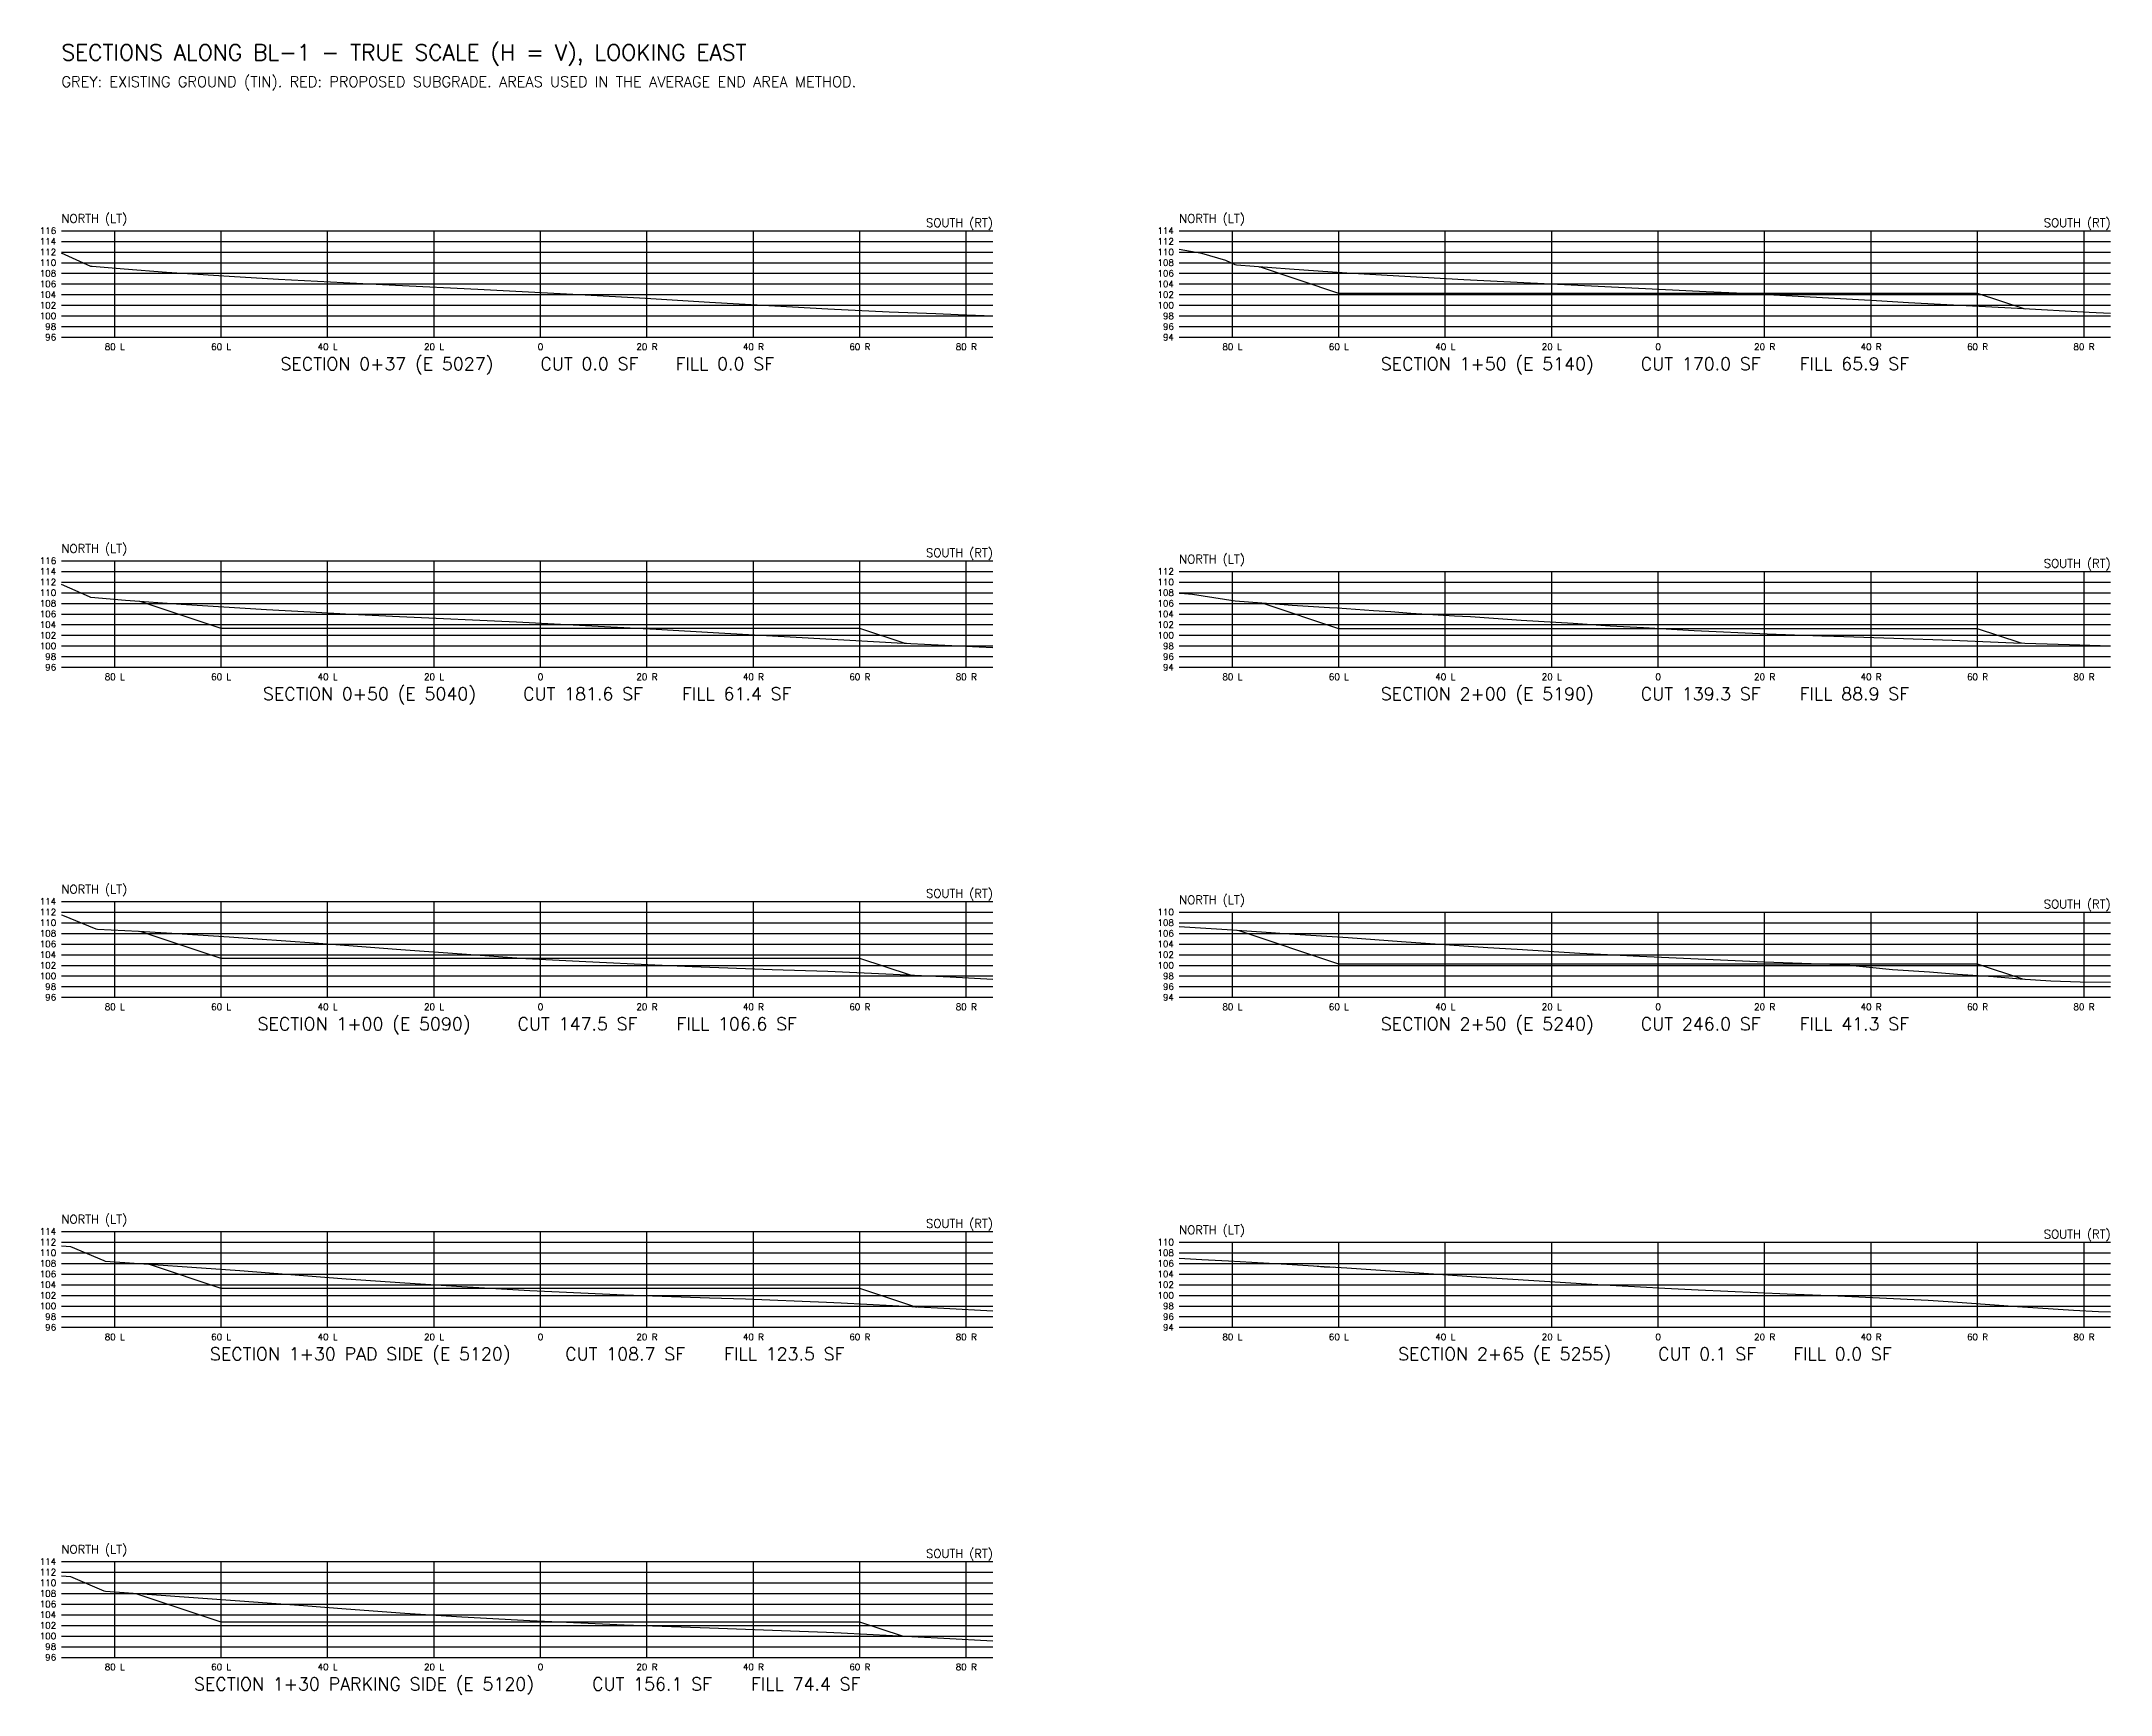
# Model space of a CAD drawing. Extents: x 4979 to 5775, y 4910 to 5221.
# Drawn here: x 5386.2 to 5775, y 4910 to 5220.6 of the extents above; entities that cross this region are included whole.
import ezdxf
from ezdxf.enums import TextEntityAlignment as Align

# ---------------------------------------------------------------- set-up
doc = ezdxf.new("R2010")
doc.units = 0
doc.header["$LTSCALE"] = 4
doc.header["$MEASUREMENT"] = 0
for name, color, linetype in [('C-ANNO-TEXT', 7, 'CONTINUOUS'), ('C-SECT-EXST', 8, 'CONTINUOUS'), ('C-SECT-GRID', 9, 'CONTINUOUS'), ('C-SECT-PROP', 1, 'CONTINUOUS')]:
    doc.layers.add(name, color=color, linetype=linetype)
doc.styles.add('ROMANS', font='romans')

msp = doc.modelspace()

# ---------------------------------------------------------------- linework, layer by layer
at = {"layer": 'C-SECT-EXST'}
for points in [[(5565, 5168.9228), (5558.5, 5169.1843), (5554.25, 5169.3861), (5545.5, 5169.7217), (5534, 5170.2868), (5524, 5170.8194), (5511.75, 5171.5096), (5499.75, 5172.2609), (5487.25, 5172.9634), (5468.25, 5173.9656), (5452.75, 5174.7052), (5430.75, 5175.8619), (5421.5, 5176.4107), (5409.75, 5177.1649), (5401.75, 5177.7579), (5395.75, 5178.2523), (5395.5, 5178.3068), (5390, 5180.7648)], [(5775, 5169.4469), (5771, 5169.6441), (5757.5, 5170.3782), (5737, 5171.4632), (5731, 5171.8307), (5722, 5172.3027), (5711.75, 5172.871), (5707.5, 5173.1263), (5699, 5173.5526), (5664.75, 5175.1998), (5653.5, 5175.7714), (5641.25, 5176.4581), (5631.5, 5177.0557), (5620.75, 5177.7578), (5610.75, 5178.5034), (5610.5, 5178.5988), (5608.75, 5179.4061), (5604.25, 5180.7526), (5600, 5181.5025)], [(5565, 5106.6512), (5547, 5107.5323), (5539.25, 5107.9616), (5534.75, 5108.1863), (5513.5, 5109.3859), (5501.75, 5110.069), (5492, 5110.6063), (5475.5, 5111.4483), (5453.5, 5112.4847), (5444.5, 5112.9226), (5436.75, 5113.322), (5428.5, 5113.7814), (5412.5, 5114.7794), (5402, 5115.5402), (5395.5, 5116.1219), (5395.25, 5116.1965), (5390, 5118.5302)], [(5775, 5106.9759), (5767.25, 5107.1857), (5756.75, 5107.5471), (5745.25, 5108.0049), (5734.25, 5108.4027), (5723, 5108.7611), (5720.75, 5108.8552), (5710.5, 5109.1895), (5696.75, 5109.8133), (5687.25, 5110.3869), (5681, 5110.7191), (5674, 5111.2122), (5664.25, 5111.7977), (5654.75, 5112.47), (5651.75, 5112.6247), (5643.5, 5113.1155), (5639.75, 5113.3934), (5636.5, 5113.6079), (5629.75, 5114.0863), (5628.25, 5114.162), (5621.25, 5114.5888), (5619.75, 5114.7265), (5610.5, 5115.4151), (5602.5, 5116.6623), (5601, 5116.8022), (5600, 5116.867)], [(5565, 5044.3438), (5557, 5044.783), (5546.25, 5045.2801), (5534, 5045.824), (5523.5, 5046.1857), (5508.5, 5046.7295), (5501.5, 5047.0377), (5488.5, 5047.6494), (5477.25, 5048.2491), (5465.25, 5049.0729), (5453.75, 5049.9277), (5437.5, 5051.1949), (5421.5, 5052.3225), (5409.75, 5053.0522), (5404.5, 5053.3519), (5396.75, 5053.7511), (5396.5, 5053.8237), (5390.25, 5056.381), (5390, 5056.4213)], [(5775, 5043.7691), (5769.25, 5043.8672), (5763.75, 5044.0483), (5758, 5044.3934), (5753, 5044.8216), (5746.25, 5045.3088), (5741, 5045.7148), (5734, 5046.1535), (5724.75, 5047.066), (5722.25, 5047.1674), (5710, 5047.5874), (5686.5, 5048.6516), (5680.5, 5048.9531), (5675.25, 5049.2363), (5663.5, 5049.9458), (5658, 5050.2991), (5641.75, 5051.4043), (5631.75, 5052.1377), (5619.75, 5052.9427), (5617.25, 5053.0982), (5609, 5053.68), (5600, 5054.223)], [(5565, 4982.01), (5555.75, 4982.5224), (5536.5, 4983.5208), (5533.75, 4983.6441), (5518.5, 4984.2616), (5511.75, 4984.4782), (5495.75, 4985.0577), (5483.5, 4985.5789), (5478, 4985.8453), (5465.25, 4986.5748), (5454.5, 4987.2659), (5443.5, 4988.0695), (5435.5, 4988.6926), (5423.5, 4989.5804), (5398.25, 4991.3751), (5398, 4991.4612), (5391.75, 4994.1242), (5390, 4994.2433)], [(5775, 4981.8419), (5772.75, 4981.9348), (5768, 4982.1829), (5757.5, 4982.8465), (5748, 4983.5123), (5744.5, 4983.7813), (5740.75, 4984.0471), (5723.75, 4984.8294), (5714.25, 4985.2181), (5697.5, 4985.953), (5691.25, 4986.3006), (5677.5, 4987.0153), (5656.75, 4988.3528), (5643.25, 4989.2952), (5631.5, 4990.0799), (5627.25, 4990.3494), (5620.25, 4990.7824), (5609.25, 4991.4163), (5604.25, 4991.6796), (5600, 4991.9226)], [(5565, 4920.01), (5555.75, 4920.5224), (5536.5, 4921.5208), (5533.75, 4921.6441), (5518.5, 4922.2616), (5511.75, 4922.4782), (5495.75, 4923.0577), (5483.5, 4923.5789), (5478, 4923.8453), (5465.25, 4924.5748), (5454.5, 4925.2659), (5443.5, 4926.0695), (5435.5, 4926.6926), (5423.5, 4927.5804), (5398.25, 4929.3751), (5398, 4929.4612), (5391.75, 4932.1242), (5390, 4932.2433)]]:
    msp.add_lwpolyline(points, dxfattribs=at)
at = {"layer": 'C-SECT-GRID'}
for p, q in [((5390, 5185), (5565, 5185)), ((5390, 5183), (5565, 5183)), ((5400, 5165), (5400, 5185)), ((5420, 5165), (5420, 5185)), ((5440, 5165), (5440, 5185)), ((5460, 5165), (5460, 5185)), ((5480, 5165), (5480, 5185)), ((5500, 5165), (5500, 5185)), ((5520, 5165), (5520, 5185)), ((5540, 5165), (5540, 5185)), ((5560, 5165), (5560, 5185)), ((5600, 5185), (5775, 5185)), ((5600, 5183), (5775, 5183)), ((5610, 5165), (5610, 5185)), ((5630, 5165), (5630, 5185)), ((5650, 5165), (5650, 5185)), ((5670, 5165), (5670, 5185)), ((5690, 5165), (5690, 5185)), ((5710, 5165), (5710, 5185)), ((5730, 5165), (5730, 5185)), ((5750, 5165), (5750, 5185)), ((5770, 5165), (5770, 5185)), ((5390, 5181), (5565, 5181)), ((5390, 5179), (5565, 5179)), ((5600, 5181), (5775, 5181)), ((5600, 5179), (5775, 5179)), ((5390, 5177), (5565, 5177)), ((5390, 5175), (5565, 5175)), ((5600, 5177), (5775, 5177)), ((5600, 5175), (5775, 5175)), ((5390, 5173), (5565, 5173)), ((5390, 5171), (5565, 5171)), ((5600, 5173), (5775, 5173)), ((5600, 5171), (5775, 5171)), ((5390, 5169), (5565, 5169)), ((5390, 5167), (5565, 5167)), ((5600, 5169), (5775, 5169)), ((5600, 5167), (5775, 5167)), ((5390, 5165), (5565, 5165)), ((5600, 5165), (5775, 5165)), ((5390, 5123), (5565, 5123)), ((5390, 5121), (5565, 5121)), ((5400, 5103), (5400, 5123)), ((5420, 5103), (5420, 5123)), ((5440, 5103), (5440, 5123)), ((5460, 5103), (5460, 5123)), ((5480, 5103), (5480, 5123)), ((5500, 5103), (5500, 5123)), ((5520, 5103), (5520, 5123)), ((5540, 5103), (5540, 5123)), ((5560, 5103), (5560, 5123)), ((5600, 5121), (5775, 5121)), ((5610, 5103), (5610, 5121)), ((5630, 5103), (5630, 5121)), ((5650, 5103), (5650, 5121)), ((5670, 5103), (5670, 5121)), ((5690, 5103), (5690, 5121)), ((5710, 5103), (5710, 5121)), ((5730, 5103), (5730, 5121)), ((5750, 5103), (5750, 5121)), ((5770, 5103), (5770, 5121)), ((5390, 5119), (5565, 5119)), ((5390, 5117), (5565, 5117)), ((5600, 5119), (5775, 5119)), ((5600, 5117), (5775, 5117)), ((5390, 5115), (5565, 5115)), ((5390, 5113), (5565, 5113)), ((5600, 5115), (5775, 5115)), ((5600, 5113), (5775, 5113)), ((5390, 5111), (5565, 5111)), ((5390, 5109), (5565, 5109)), ((5600, 5111), (5775, 5111)), ((5600, 5109), (5775, 5109)), ((5390, 5107), (5565, 5107)), ((5390, 5105), (5565, 5105)), ((5600, 5107), (5775, 5107)), ((5600, 5105), (5775, 5105)), ((5390, 5103), (5565, 5103)), ((5600, 5103), (5775, 5103)), ((5390, 5059), (5565, 5059)), ((5400, 5041), (5400, 5059)), ((5420, 5041), (5420, 5059)), ((5440, 5041), (5440, 5059)), ((5460, 5041), (5460, 5059)), ((5480, 5041), (5480, 5059)), ((5500, 5041), (5500, 5059)), ((5520, 5041), (5520, 5059)), ((5540, 5041), (5540, 5059)), ((5560, 5041), (5560, 5059)), ((5390, 5057), (5565, 5057)), ((5390, 5055), (5565, 5055)), ((5600, 5057), (5775, 5057)), ((5600, 5055), (5775, 5055)), ((5610, 5041), (5610, 5057)), ((5630, 5041), (5630, 5057)), ((5650, 5041), (5650, 5057)), ((5670, 5041), (5670, 5057)), ((5690, 5041), (5690, 5057)), ((5710, 5041), (5710, 5057)), ((5730, 5041), (5730, 5057)), ((5750, 5041), (5750, 5057)), ((5770, 5041), (5770, 5057)), ((5390, 5053), (5565, 5053)), ((5390, 5051), (5565, 5051)), ((5600, 5053), (5775, 5053)), ((5600, 5051), (5775, 5051)), ((5390, 5049), (5565, 5049)), ((5390, 5047), (5565, 5047)), ((5600, 5049), (5775, 5049)), ((5600, 5047), (5775, 5047)), ((5390, 5045), (5565, 5045)), ((5390, 5043), (5565, 5043)), ((5600, 5045), (5775, 5045)), ((5600, 5043), (5775, 5043)), ((5390, 5041), (5565, 5041)), ((5600, 5041), (5775, 5041)), ((5390, 4997), (5565, 4997)), ((5400, 4979), (5400, 4997)), ((5420, 4979), (5420, 4997)), ((5440, 4979), (5440, 4997)), ((5460, 4979), (5460, 4997)), ((5480, 4979), (5480, 4997)), ((5500, 4979), (5500, 4997)), ((5520, 4979), (5520, 4997)), ((5540, 4979), (5540, 4997)), ((5560, 4979), (5560, 4997)), ((5390, 4995), (5565, 4995)), ((5390, 4993), (5565, 4993)), ((5600, 4995), (5775, 4995)), ((5600, 4993), (5775, 4993)), ((5610, 4979), (5610, 4995)), ((5630, 4979), (5630, 4995)), ((5650, 4979), (5650, 4995)), ((5670, 4979), (5670, 4995)), ((5690, 4979), (5690, 4995)), ((5710, 4979), (5710, 4995)), ((5730, 4979), (5730, 4995)), ((5750, 4979), (5750, 4995)), ((5770, 4979), (5770, 4995)), ((5390, 4991), (5565, 4991)), ((5390, 4989), (5565, 4989)), ((5600, 4991), (5775, 4991)), ((5600, 4989), (5775, 4989)), ((5390, 4987), (5565, 4987)), ((5390, 4985), (5565, 4985)), ((5600, 4987), (5775, 4987)), ((5600, 4985), (5775, 4985)), ((5390, 4983), (5565, 4983)), ((5390, 4981), (5565, 4981)), ((5600, 4983), (5775, 4983)), ((5600, 4981), (5775, 4981)), ((5390, 4979), (5565, 4979)), ((5600, 4979), (5775, 4979)), ((5390, 4935), (5565, 4935)), ((5400, 4917), (5400, 4935)), ((5420, 4917), (5420, 4935)), ((5440, 4917), (5440, 4935)), ((5460, 4917), (5460, 4935)), ((5480, 4917), (5480, 4935)), ((5500, 4917), (5500, 4935)), ((5520, 4917), (5520, 4935)), ((5540, 4917), (5540, 4935)), ((5560, 4917), (5560, 4935)), ((5390, 4933), (5565, 4933)), ((5390, 4931), (5565, 4931)), ((5390, 4929), (5565, 4929)), ((5390, 4927), (5565, 4927)), ((5390, 4925), (5565, 4925)), ((5390, 4923), (5565, 4923)), ((5390, 4921), (5565, 4921)), ((5390, 4919), (5565, 4919)), ((5390, 4917), (5565, 4917))]:
    msp.add_line(p, q, dxfattribs=at)
at = {"layer": 'C-SECT-PROP'}
for points in [[(5759, 5170.2967), (5758.75, 5170.3133), (5750, 5173.23), (5630, 5173.23), (5615.25, 5178.1467), (5615, 5178.1842)], [(5548.75, 5107.448), (5548.5, 5107.4667), (5540, 5110.3), (5420, 5110.3), (5405, 5115.3), (5404.75, 5115.3444)], [(5758.25, 5107.4964), (5758, 5107.5633), (5750, 5110.23), (5630, 5110.23), (5615.75, 5114.98), (5615.5, 5115.0429)], [(5549.75, 5045.118), (5549.5, 5045.1333), (5540, 5048.3), (5420, 5048.3), (5405, 5053.3), (5404.75, 5053.3378)], [(5758.75, 5044.3483), (5758.5, 5044.3967), (5750, 5047.23), (5630, 5047.23), (5611.25, 5053.48), (5611, 5053.539)], [(5550.75, 4982.7827), (5550.5, 4982.8), (5540, 4986.3), (5420, 4986.3), (5406.75, 4990.7167), (5406.5, 4990.7811)], [(5629, 4990.2384), (5627.25, 4990.3133), (5625.25, 4990.4733)], [(5548.25, 4920.9129), (5548, 4920.9633), (5540, 4923.63), (5420, 4923.63), (5404, 4928.9611)]]:
    msp.add_lwpolyline(points, dxfattribs=at)

# ---------------------------------------------------------------- texts
at = {"layer": 'C-ANNO-TEXT', "style": 'ROMANS'}
for s, height, p in [('SECTIONS ALONG BL-1 - TRUE SCALE (H = V), LOOKING EAST', 3, (5390, 5217)), ('GREY: EXISTING GROUND (TIN). RED: PROPOSED SUBGRADE. AREAS USED IN THE AVERAGE END AREA METHOD.', 2, (5390, 5212))]:
    msp.add_text(s, height=height, dxfattribs=at).set_placement(p)
for s, p in [('SECTION 0+37 (E 5027)   CUT 0.0 SF   FILL 0.0 SF', (5477.5, 5160)), ('SECTION 1+50 (E 5140)   CUT 170.0 SF   FILL 65.9 SF', (5687.5, 5160)), ('SECTION 0+50 (E 5040)   CUT 181.6 SF   FILL 61.4 SF', (5477.5, 5098)), ('SECTION 2+00 (E 5190)   CUT 139.3 SF   FILL 88.9 SF', (5687.5, 5098)), ('SECTION 1+00 (E 5090)   CUT 147.5 SF   FILL 106.6 SF', (5477.5, 5036)), ('SECTION 2+50 (E 5240)   CUT 246.0 SF   FILL 41.3 SF', (5687.5, 5036)), ('SECTION 1+30 PAD SIDE (E 5120)   CUT 108.7 SF   FILL 123.5 SF', (5477.5, 4974)), ('SECTION 2+65 (E 5255)   CUT 0.1 SF   FILL 0.0 SF', (5687.5, 4974)), ('SECTION 1+30 PARKING SIDE (E 5120)   CUT 156.1 SF   FILL 74.4 SF', (5477.5, 4912))]:
    msp.add_text(s, height=2.4, dxfattribs=at).set_placement(p, align=Align.MIDDLE_CENTER)
at = {"layer": 'C-SECT-GRID', "style": 'ROMANS'}
for p in [(5390, 5186.5), (5600, 5186.5), (5390, 5124.5), (5600, 5122.5), (5390, 5060.5), (5600, 5058.5), (5390, 4998.5), (5600, 4996.5), (5390, 4936.5)]:
    msp.add_text('NORTH (LT)', height=1.6, dxfattribs=at).set_placement(p)
for s, height, p in [('SOUTH (RT)', 1.6, (5565, 5186.5)), ('SOUTH (RT)', 1.6, (5775, 5186.5)), ('116', 1.2, (5389, 5185)), ('114', 1.2, (5389, 5183)), ('114', 1.2, (5599, 5185)), ('112', 1.2, (5599, 5183)), ('112', 1.2, (5389, 5181)), ('110', 1.2, (5389, 5179)), ('110', 1.2, (5599, 5181)), ('108', 1.2, (5599, 5179)), ('108', 1.2, (5389, 5177)), ('106', 1.2, (5389, 5175)), ('106', 1.2, (5599, 5177)), ('104', 1.2, (5599, 5175)), ('104', 1.2, (5389, 5173)), ('102', 1.2, (5389, 5171)), ('102', 1.2, (5599, 5173)), ('100', 1.2, (5599, 5171)), ('100', 1.2, (5389, 5169)), ('98', 1.2, (5389, 5167)), ('98', 1.2, (5599, 5169)), ('96', 1.2, (5599, 5167)), ('96', 1.2, (5389, 5165)), ('94', 1.2, (5599, 5165)), ('SOUTH (RT)', 1.6, (5565, 5124.5)), ('116', 1.2, (5389, 5123)), ('114', 1.2, (5389, 5121)), ('112', 1.2, (5599, 5121)), ('SOUTH (RT)', 1.6, (5775, 5122.5)), ('112', 1.2, (5389, 5119)), ('110', 1.2, (5389, 5117)), ('110', 1.2, (5599, 5119)), ('108', 1.2, (5599, 5117)), ('108', 1.2, (5389, 5115)), ('106', 1.2, (5389, 5113)), ('106', 1.2, (5599, 5115)), ('104', 1.2, (5599, 5113)), ('104', 1.2, (5389, 5111)), ('102', 1.2, (5389, 5109)), ('102', 1.2, (5599, 5111)), ('100', 1.2, (5599, 5109)), ('100', 1.2, (5389, 5107)), ('98', 1.2, (5389, 5105)), ('98', 1.2, (5599, 5107)), ('96', 1.2, (5599, 5105)), ('96', 1.2, (5389, 5103)), ('94', 1.2, (5599, 5103)), ('114', 1.2, (5389, 5059)), ('SOUTH (RT)', 1.6, (5565, 5060.5)), ('SOUTH (RT)', 1.6, (5775, 5058.5)), ('112', 1.2, (5389, 5057)), ('110', 1.2, (5389, 5055)), ('110', 1.2, (5599, 5057)), ('108', 1.2, (5599, 5055)), ('108', 1.2, (5389, 5053)), ('106', 1.2, (5389, 5051)), ('106', 1.2, (5599, 5053)), ('104', 1.2, (5599, 5051)), ('104', 1.2, (5389, 5049)), ('102', 1.2, (5389, 5047)), ('102', 1.2, (5599, 5049)), ('100', 1.2, (5599, 5047)), ('100', 1.2, (5389, 5045)), ('98', 1.2, (5389, 5043)), ('98', 1.2, (5599, 5045)), ('96', 1.2, (5599, 5043)), ('96', 1.2, (5389, 5041)), ('94', 1.2, (5599, 5041)), ('114', 1.2, (5389, 4997)), ('SOUTH (RT)', 1.6, (5565, 4998.5)), ('SOUTH (RT)', 1.6, (5775, 4996.5)), ('112', 1.2, (5389, 4995)), ('110', 1.2, (5389, 4993)), ('110', 1.2, (5599, 4995)), ('108', 1.2, (5599, 4993)), ('108', 1.2, (5389, 4991)), ('106', 1.2, (5389, 4989)), ('106', 1.2, (5599, 4991)), ('104', 1.2, (5599, 4989)), ('104', 1.2, (5389, 4987)), ('102', 1.2, (5389, 4985)), ('102', 1.2, (5599, 4987)), ('100', 1.2, (5599, 4985)), ('100', 1.2, (5389, 4983)), ('98', 1.2, (5389, 4981)), ('98', 1.2, (5599, 4983)), ('96', 1.2, (5599, 4981)), ('96', 1.2, (5389, 4979)), ('94', 1.2, (5599, 4979)), ('SOUTH (RT)', 1.6, (5565, 4936.5)), ('114', 1.2, (5389, 4935)), ('112', 1.2, (5389, 4933)), ('110', 1.2, (5389, 4931)), ('108', 1.2, (5389, 4929)), ('106', 1.2, (5389, 4927)), ('104', 1.2, (5389, 4925)), ('102', 1.2, (5389, 4923)), ('100', 1.2, (5389, 4921)), ('98', 1.2, (5389, 4919)), ('96', 1.2, (5389, 4917))]:
    msp.add_text(s, height=height, dxfattribs=at).set_placement(p, align=Align.MIDDLE_RIGHT)
for s, p in [('80 L', (5400, 5163.2)), ('60 L', (5420, 5163.2)), ('40 L', (5440, 5163.2)), ('20 L', (5460, 5163.2)), ('0', (5480, 5163.2)), ('20 R', (5500, 5163.2)), ('40 R', (5520, 5163.2)), ('60 R', (5540, 5163.2)), ('80 R', (5560, 5163.2)), ('80 L', (5610, 5163.2)), ('60 L', (5630, 5163.2)), ('40 L', (5650, 5163.2)), ('20 L', (5670, 5163.2)), ('0', (5690, 5163.2)), ('20 R', (5710, 5163.2)), ('40 R', (5730, 5163.2)), ('60 R', (5750, 5163.2)), ('80 R', (5770, 5163.2)), ('80 L', (5400, 5101.2)), ('60 L', (5420, 5101.2)), ('40 L', (5440, 5101.2)), ('20 L', (5460, 5101.2)), ('0', (5480, 5101.2)), ('20 R', (5500, 5101.2)), ('40 R', (5520, 5101.2)), ('60 R', (5540, 5101.2)), ('80 R', (5560, 5101.2)), ('80 L', (5610, 5101.2)), ('60 L', (5630, 5101.2)), ('40 L', (5650, 5101.2)), ('20 L', (5670, 5101.2)), ('0', (5690, 5101.2)), ('20 R', (5710, 5101.2)), ('40 R', (5730, 5101.2)), ('60 R', (5750, 5101.2)), ('80 R', (5770, 5101.2)), ('80 L', (5400, 5039.2)), ('60 L', (5420, 5039.2)), ('40 L', (5440, 5039.2)), ('20 L', (5460, 5039.2)), ('0', (5480, 5039.2)), ('20 R', (5500, 5039.2)), ('40 R', (5520, 5039.2)), ('60 R', (5540, 5039.2)), ('80 R', (5560, 5039.2)), ('80 L', (5610, 5039.2)), ('60 L', (5630, 5039.2)), ('40 L', (5650, 5039.2)), ('20 L', (5670, 5039.2)), ('0', (5690, 5039.2)), ('20 R', (5710, 5039.2)), ('40 R', (5730, 5039.2)), ('60 R', (5750, 5039.2)), ('80 R', (5770, 5039.2)), ('80 L', (5400, 4977.2)), ('60 L', (5420, 4977.2)), ('40 L', (5440, 4977.2)), ('20 L', (5460, 4977.2)), ('0', (5480, 4977.2)), ('20 R', (5500, 4977.2)), ('40 R', (5520, 4977.2)), ('60 R', (5540, 4977.2)), ('80 R', (5560, 4977.2)), ('80 L', (5610, 4977.2)), ('60 L', (5630, 4977.2)), ('40 L', (5650, 4977.2)), ('20 L', (5670, 4977.2)), ('0', (5690, 4977.2)), ('20 R', (5710, 4977.2)), ('40 R', (5730, 4977.2)), ('60 R', (5750, 4977.2)), ('80 R', (5770, 4977.2)), ('80 L', (5400, 4915.2)), ('60 L', (5420, 4915.2)), ('40 L', (5440, 4915.2)), ('20 L', (5460, 4915.2)), ('0', (5480, 4915.2)), ('20 R', (5500, 4915.2)), ('40 R', (5520, 4915.2)), ('60 R', (5540, 4915.2)), ('80 R', (5560, 4915.2))]:
    msp.add_text(s, height=1.2, dxfattribs=at).set_placement(p, align=Align.MIDDLE_CENTER)

doc.saveas('drawing.dxf')
